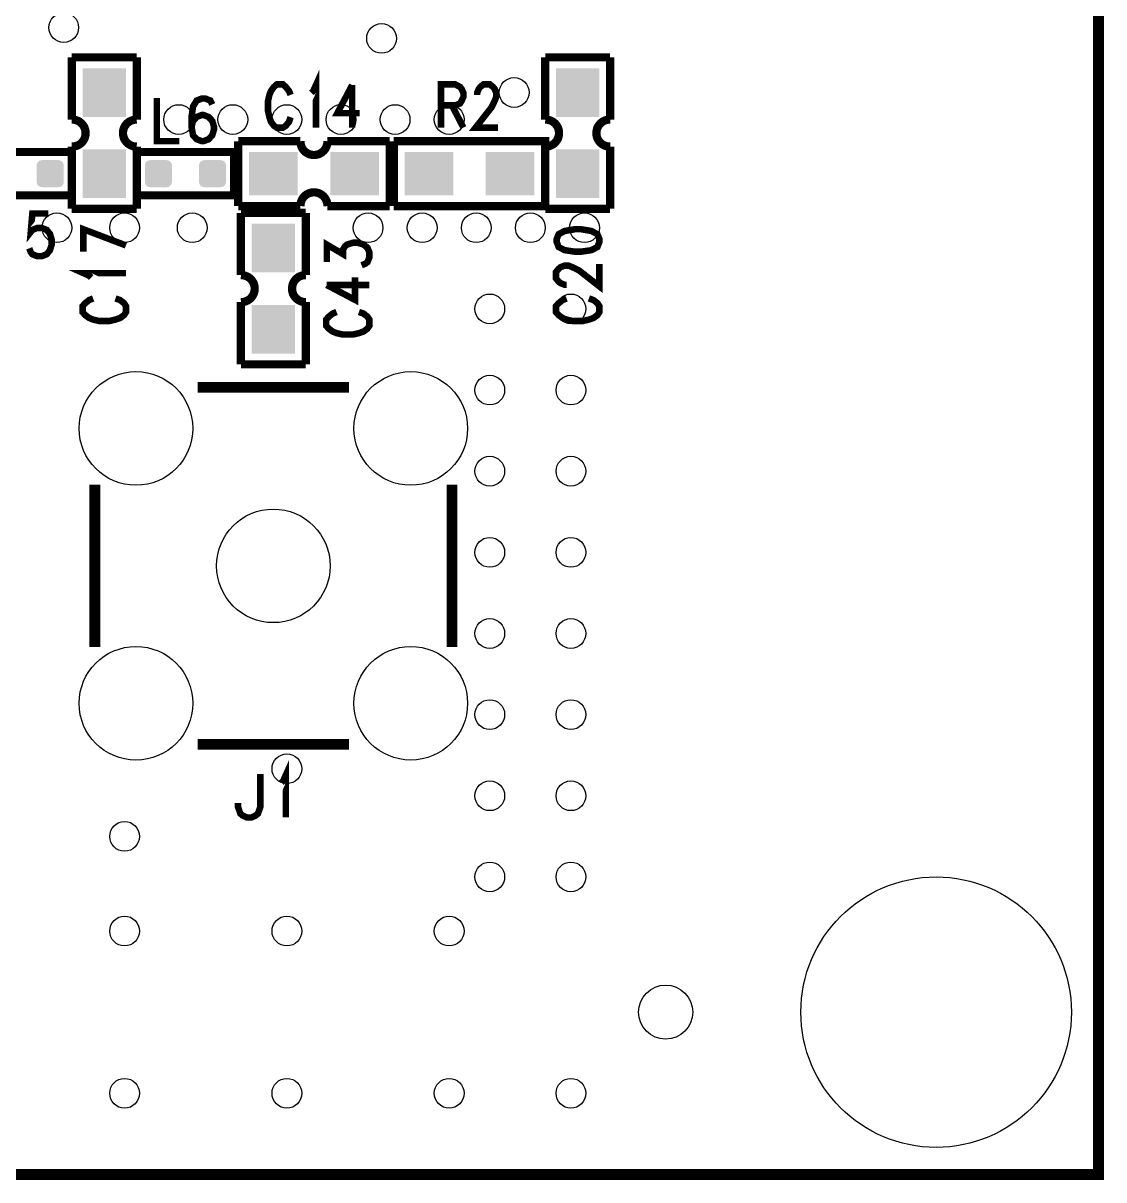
# Model space of a CAD drawing. Extents: x -2.6 to 72.5, y -0.1 to 95.
# Drawn here: x 45.12 to 65.1, y -0.1 to 21.28 of the extents above; entities that cross this region are included whole.
import ezdxf

# ---------------------------------------------------------------- set-up
doc = ezdxf.new("R2010")
doc.units = 0
doc.layers.get('0').update_dxf_attribs({"linetype": 'CONTINUOUS'})
doc.layers.add('02_ASSY1_GBR', color=6, linetype='CONTINUOUS')

# ---------------------------------------------------------------- blocks, each defined once
blk = doc.blocks.new('ROUND_139')
blk.add_circle((0, 0), 0.275)
blk = doc.blocks.new('ROUND_140')
blk.add_circle((0, 0), 2.5)
blk = doc.blocks.new('ROUND_144')
blk.add_circle((0, 0), 1.05)
blk = doc.blocks.new('RECTANGLE_145')
blk.add_solid([(0.45, 0.4), (0.45, -0.4), (-0.45, 0.4), (-0.45, -0.4)])
blk = doc.blocks.new('RECTANGLE_150')
blk.add_solid([(0.4, 0.45), (0.4, -0.45), (-0.4, 0.45), (-0.4, -0.45)])
blk = doc.blocks.new('ROUND_169')
blk.add_circle((0, 0), 0.5)

msp = doc.modelspace()

# ---------------------------------------------------------------- linework, layer by layer
at = {"layer": '02_ASSY1_GBR'}
for points, const_width in [([(0, 0), (65, 0), (65, 77), (0, 77), (0, 0)], 0.2), ([(47.225, 20.65), (46.025, 20.65)], 0.1524), ([(46.025, 19.5), (46.025, 20.65)], 0.1524), ([(47.225, 19.5), (47.225, 20.65)], 0.1524), ([(55.975, 20.65), (54.775, 20.65)], 0.1524), ([(54.775, 19.5), (54.775, 20.65)], 0.1524), ([(55.975, 19.5), (55.975, 20.65)], 0.1524), ([(50.454, 19.992), (50.488, 20.029), (50.537, 20.138), (50.537, 19.35)], 0.12), ([(50.068, 19.956), (50.039, 20.029), (49.981, 20.102), (49.927, 20.15), (49.814, 20.15), (49.76, 20.102), (49.706, 20.029), (49.677, 19.956), (49.652, 19.847), (49.652, 19.653), (49.677, 19.544), (49.706, 19.459), (49.76, 19.386), (49.814, 19.35), (49.927, 19.35), (49.981, 19.386), (50.039, 19.459), (50.068, 19.544)], 0.12), ([(51.207, 20.138), (50.932, 19.617), (51.348, 19.617)], 0.12), ([(51.207, 20.138), (51.207, 19.35)], 0.12), ([(52.847, 19.35), (52.847, 20.15), (53.113, 20.15), (53.201, 20.102), (53.23, 20.065), (53.263, 19.992), (53.263, 19.92), (53.23, 19.847), (53.201, 19.798), (53.113, 19.762), (52.847, 19.762)], 0.12), ([(53.516, 19.956), (53.516, 19.992), (53.545, 20.065), (53.574, 20.102), (53.633, 20.15), (53.753, 20.15), (53.811, 20.102), (53.841, 20.065), (53.87, 19.992), (53.87, 19.92), (53.841, 19.847), (53.782, 19.726), (53.487, 19.35), (53.903, 19.35)], 0.12), ([(47.597, 19.9), (47.597, 19.1), (48.013, 19.1)], 0.12), ([(48.62, 19.779), (48.586, 19.852), (48.491, 19.888), (48.428, 19.888), (48.333, 19.852), (48.266, 19.742), (48.237, 19.548), (48.237, 19.367), (48.266, 19.209), (48.333, 19.136), (48.428, 19.1), (48.457, 19.1), (48.553, 19.136), (48.62, 19.209), (48.653, 19.318), (48.653, 19.367), (48.62, 19.476), (48.553, 19.548), (48.457, 19.585), (48.428, 19.585), (48.333, 19.548), (48.266, 19.476), (48.237, 19.367)], 0.12), ([(53.051, 19.762), (53.263, 19.35)], 0.12), ([(46.025, 19.5), (46.05, 19.499), (46.074, 19.496), (46.099, 19.49), (46.122, 19.482), (46.145, 19.472), (46.166, 19.46), (46.186, 19.445), (46.205, 19.429), (46.222, 19.41), (46.237, 19.39), (46.25, 19.369), (46.261, 19.347), (46.269, 19.323), (46.275, 19.299), (46.279, 19.275), (46.28, 19.25), (46.279, 19.225), (46.275, 19.201), (46.269, 19.177), (46.261, 19.153), (46.25, 19.131), (46.237, 19.11), (46.222, 19.09), (46.205, 19.071), (46.186, 19.055), (46.166, 19.04), (46.145, 19.028), (46.122, 19.018), (46.099, 19.01), (46.074, 19.004), (46.05, 19.001), (46.025, 19)], 0.1524), ([(47.225, 19), (47.2, 19.001), (47.176, 19.004), (47.151, 19.01), (47.128, 19.018), (47.105, 19.028), (47.084, 19.04), (47.064, 19.055), (47.045, 19.071), (47.028, 19.09), (47.013, 19.11), (47, 19.131), (46.989, 19.153), (46.981, 19.177), (46.975, 19.201), (46.971, 19.225), (46.97, 19.25), (46.971, 19.275), (46.975, 19.299), (46.981, 19.323), (46.989, 19.347), (47, 19.369), (47.013, 19.39), (47.028, 19.41), (47.045, 19.429), (47.064, 19.445), (47.084, 19.46), (47.105, 19.472), (47.128, 19.482), (47.151, 19.49), (47.176, 19.496), (47.2, 19.499), (47.225, 19.5)], 0.1524), ([(54.775, 19.5), (54.8, 19.499), (54.824, 19.496), (54.849, 19.49), (54.872, 19.482), (54.895, 19.472), (54.916, 19.46), (54.936, 19.445), (54.955, 19.429), (54.972, 19.41), (54.987, 19.39), (55, 19.369), (55.011, 19.347), (55.019, 19.323), (55.025, 19.299), (55.029, 19.275), (55.03, 19.25), (55.029, 19.225), (55.025, 19.201), (55.019, 19.177), (55.011, 19.153), (55, 19.131), (54.987, 19.11), (54.972, 19.09), (54.955, 19.071), (54.936, 19.055), (54.916, 19.04), (54.895, 19.028), (54.872, 19.018), (54.849, 19.01), (54.824, 19.004), (54.8, 19.001), (54.775, 19)], 0.1524), ([(55.975, 19), (55.95, 19.001), (55.926, 19.004), (55.901, 19.01), (55.878, 19.018), (55.855, 19.028), (55.834, 19.04), (55.814, 19.055), (55.795, 19.071), (55.778, 19.09), (55.763, 19.11), (55.75, 19.131), (55.739, 19.153), (55.731, 19.177), (55.725, 19.201), (55.721, 19.225), (55.72, 19.25), (55.721, 19.275), (55.725, 19.299), (55.731, 19.323), (55.739, 19.347), (55.75, 19.369), (55.763, 19.39), (55.778, 19.41), (55.795, 19.429), (55.814, 19.445), (55.834, 19.46), (55.855, 19.472), (55.878, 19.482), (55.901, 19.49), (55.926, 19.496), (55.95, 19.499), (55.975, 19.5)], 0.1524), ([(46.025, 17.85), (46.025, 19)], 0.1524), ([(47.225, 17.85), (47.225, 19)], 0.1524), ([(50.25, 19.1), (49.1, 19.1)], 0.1524), ([(49.1, 19.1), (49.1, 17.9)], 0.1524), ([(50.75, 19.1), (50.749, 19.075), (50.746, 19.051), (50.74, 19.026), (50.732, 19.003), (50.722, 18.98), (50.71, 18.959), (50.695, 18.939), (50.679, 18.92), (50.66, 18.903), (50.64, 18.888), (50.619, 18.875), (50.597, 18.864), (50.573, 18.856), (50.549, 18.85), (50.525, 18.846), (50.5, 18.845), (50.475, 18.846), (50.451, 18.85), (50.427, 18.856), (50.403, 18.864), (50.381, 18.875), (50.36, 18.888), (50.34, 18.903), (50.321, 18.92), (50.305, 18.939), (50.29, 18.959), (50.278, 18.98), (50.268, 19.003), (50.26, 19.026), (50.254, 19.051), (50.251, 19.075), (50.25, 19.1)], 0.1524), ([(51.9, 19.1), (50.75, 19.1)], 0.1524), ([(51.9, 19.1), (51.9, 17.9)], 0.1524), ([(51.975, 19.1), (54.775, 19.1), (54.775, 17.9), (51.975, 17.9)], 0.1524), ([(51.975, 17.9), (51.975, 19.1)], 0.1524), ([(54.775, 17.85), (54.775, 19)], 0.1524), ([(55.975, 17.85), (55.975, 19)], 0.1524), ([(46.025, 18.1), (44.225, 18.1), (44.225, 18.9)], 0.1524), ([(44.225, 18.9), (46.025, 18.9)], 0.1524), ([(46.025, 18.9), (46.025, 18.1)], 0.1524), ([(49.025, 18.1), (47.225, 18.1), (47.225, 18.9)], 0.1524), ([(47.225, 18.9), (49.025, 18.9)], 0.1524), ([(49.025, 18.9), (49.025, 18.1)], 0.1524), ([(50.25, 17.9), (50.251, 17.925), (50.254, 17.949), (50.26, 17.974), (50.268, 17.997), (50.278, 18.02), (50.29, 18.041), (50.305, 18.061), (50.321, 18.08), (50.34, 18.097), (50.36, 18.112), (50.381, 18.125), (50.403, 18.136), (50.427, 18.144), (50.451, 18.15), (50.475, 18.154), (50.5, 18.155), (50.525, 18.154), (50.549, 18.15), (50.573, 18.144), (50.597, 18.136), (50.619, 18.125), (50.64, 18.112), (50.66, 18.097), (50.679, 18.08), (50.695, 18.061), (50.71, 18.041), (50.722, 18.02), (50.732, 17.997), (50.74, 17.974), (50.746, 17.949), (50.749, 17.925), (50.75, 17.9)], 0.1524), ([(50.25, 17.9), (49.1, 17.9)], 0.1524), ([(51.9, 17.9), (50.75, 17.9)], 0.1524), ([(45.591, 17.763), (45.295, 17.763), (45.266, 17.423), (45.295, 17.46), (45.383, 17.496), (45.47, 17.496), (45.561, 17.46), (45.62, 17.387), (45.653, 17.278), (45.653, 17.193), (45.62, 17.084), (45.561, 17.011), (45.47, 16.975), (45.383, 16.975), (45.295, 17.011), (45.266, 17.048), (45.237, 17.12)], 0.12), ([(47.225, 17.85), (46.025, 17.85)], 0.1524), ([(50.35, 17.775), (49.15, 17.775)], 0.1524), ([(49.15, 16.625), (49.15, 17.775)], 0.1524), ([(50.35, 16.625), (50.35, 17.775)], 0.1524), ([(55.975, 17.85), (54.775, 17.85)], 0.1524), ([(46.237, 17.057), (46.237, 17.473), (47.025, 17.173)], 0.12), ([(54.987, 17.236), (55.023, 17.144), (55.133, 17.086), (55.327, 17.057), (55.436, 17.057), (55.63, 17.086), (55.739, 17.144), (55.775, 17.236), (55.775, 17.294), (55.739, 17.381), (55.63, 17.44), (55.436, 17.473), (55.327, 17.473), (55.133, 17.44), (55.023, 17.381), (54.987, 17.294), (54.987, 17.236)], 0.12), ([(50.737, 16.865), (50.737, 17.19), (51.04, 17.011), (51.04, 17.102), (51.077, 17.161), (51.113, 17.19), (51.222, 17.223), (51.307, 17.223), (51.416, 17.19), (51.489, 17.131), (51.525, 17.044), (51.525, 16.953), (51.489, 16.865), (51.452, 16.836), (51.38, 16.807)], 0.12), ([(55.169, 16.446), (55.133, 16.446), (55.06, 16.475), (55.023, 16.504), (54.975, 16.563), (54.975, 16.683), (55.023, 16.741), (55.06, 16.771), (55.133, 16.8), (55.205, 16.8), (55.278, 16.771), (55.399, 16.712), (55.775, 16.417), (55.775, 16.833)], 0.12), ([(46.383, 16.579), (46.346, 16.613), (46.237, 16.662), (47.025, 16.662)], 0.12), ([(49.15, 16.625), (49.175, 16.624), (49.199, 16.621), (49.224, 16.615), (49.247, 16.607), (49.27, 16.597), (49.291, 16.585), (49.311, 16.57), (49.33, 16.554), (49.347, 16.535), (49.362, 16.515), (49.375, 16.494), (49.386, 16.472), (49.394, 16.448), (49.4, 16.424), (49.404, 16.4), (49.405, 16.375), (49.404, 16.35), (49.4, 16.326), (49.394, 16.302), (49.386, 16.278), (49.375, 16.256), (49.362, 16.235), (49.347, 16.215), (49.33, 16.196), (49.311, 16.18), (49.291, 16.165), (49.27, 16.153), (49.247, 16.143), (49.224, 16.135), (49.199, 16.129), (49.175, 16.126), (49.15, 16.125)], 0.1524), ([(50.35, 16.125), (50.325, 16.126), (50.301, 16.129), (50.276, 16.135), (50.253, 16.143), (50.23, 16.153), (50.209, 16.165), (50.189, 16.18), (50.17, 16.196), (50.153, 16.215), (50.138, 16.235), (50.125, 16.256), (50.114, 16.278), (50.106, 16.302), (50.1, 16.326), (50.096, 16.35), (50.095, 16.375), (50.096, 16.4), (50.1, 16.424), (50.106, 16.448), (50.114, 16.472), (50.125, 16.494), (50.138, 16.515), (50.153, 16.535), (50.17, 16.554), (50.189, 16.57), (50.209, 16.585), (50.23, 16.597), (50.253, 16.607), (50.276, 16.615), (50.301, 16.621), (50.325, 16.624), (50.35, 16.625)], 0.1524), ([(50.737, 16.442), (51.258, 16.167), (51.258, 16.583)], 0.12), ([(50.737, 16.442), (51.525, 16.442)], 0.12), ([(46.419, 16.193), (46.346, 16.164), (46.273, 16.106), (46.225, 16.052), (46.225, 15.939), (46.273, 15.885), (46.346, 15.831), (46.419, 15.802), (46.528, 15.777), (46.722, 15.777), (46.831, 15.802), (46.916, 15.831), (46.989, 15.885), (47.025, 15.939), (47.025, 16.052), (46.989, 16.106), (46.916, 16.164), (46.831, 16.193)], 0.12), ([(55.169, 16.193), (55.096, 16.164), (55.023, 16.106), (54.975, 16.052), (54.975, 15.939), (55.023, 15.885), (55.096, 15.831), (55.169, 15.802), (55.278, 15.777), (55.472, 15.777), (55.581, 15.802), (55.666, 15.831), (55.739, 15.885), (55.775, 15.939), (55.775, 16.052), (55.739, 16.106), (55.666, 16.164), (55.581, 16.193)], 0.12), ([(49.15, 14.975), (49.15, 16.125)], 0.1524), ([(50.35, 14.975), (50.35, 16.125)], 0.1524), ([(50.919, 15.943), (50.846, 15.914), (50.773, 15.856), (50.725, 15.802), (50.725, 15.689), (50.773, 15.635), (50.846, 15.581), (50.919, 15.552), (51.028, 15.527), (51.222, 15.527), (51.331, 15.552), (51.416, 15.581), (51.489, 15.635), (51.525, 15.689), (51.525, 15.802), (51.489, 15.856), (51.416, 15.914), (51.331, 15.943)], 0.12), ([(50.35, 14.975), (49.15, 14.975)], 0.1524), ([(48.35, 14.55), (51.15, 14.55)], 0.2), ([(46.45, 9.75), (46.45, 12.75)], 0.2), ([(53.05, 12.75), (53.05, 9.75)], 0.2), ([(51.15, 7.95), (48.35, 7.95)], 0.2), ([(49.899, 7.242), (49.933, 7.279), (49.982, 7.388), (49.982, 6.6)], 0.12), ([(49.509, 7.4), (49.509, 6.794), (49.467, 6.673), (49.426, 6.636), (49.347, 6.6), (49.259, 6.6), (49.18, 6.636), (49.139, 6.673), (49.097, 6.794), (49.097, 6.867)], 0.12)]:
    msp.add_lwpolyline(points, dxfattribs=dict(at, const_width=const_width))
for points in [[(45.375, 18.650006), (45.377, 18.669988), (45.875, 18.650006), (45.873, 18.669988)], [(45.375, 18.649996), (45.375, 18.650006), (45.875, 18.649996), (45.875, 18.650006)], [(45.375, 18.349994), (45.375, 18.649996), (45.875, 18.349994), (45.875, 18.649996)], [(45.377, 18.669988), (45.377006, 18.670012), (45.873, 18.669988), (45.872996, 18.670012)], [(45.377006, 18.670012), (45.382996, 18.687988), (45.872996, 18.670012), (45.867004, 18.687988)], [(45.382996, 18.687988), (45.383004, 18.688008), (45.867004, 18.687988), (45.866994, 18.688008)], [(45.383004, 18.688008), (45.391994, 18.70599), (45.866994, 18.688008), (45.858004, 18.70599)], [(45.391994, 18.70599), (45.392008, 18.706008), (45.858004, 18.70599), (45.857994, 18.706008)], [(45.392008, 18.706008), (45.403994, 18.720986), (45.857994, 18.706008), (45.84601, 18.720986)], [(45.403994, 18.720986), (45.404014, 18.72101), (45.84601, 18.720986), (45.845982, 18.72101)], [(45.404014, 18.72101), (45.418992, 18.732994), (45.845982, 18.72101), (45.831006, 18.732994)], [(45.418992, 18.732994), (45.419016, 18.733006), (45.831006, 18.732994), (45.83099, 18.733006)], [(45.419016, 18.733006), (45.436996, 18.741996), (45.83099, 18.733006), (45.813008, 18.741996)], [(45.436996, 18.741996), (45.437012, 18.742004), (45.813008, 18.741996), (45.812984, 18.742004)], [(45.437012, 18.742004), (45.454988, 18.747996), (45.812984, 18.742004), (45.795002, 18.747996)], [(45.454988, 18.747996), (45.455026, 18.748), (45.795002, 18.747996), (45.794988, 18.748)], [(45.455026, 18.748), (45.475004, 18.75), (45.794988, 18.748), (45.775006, 18.75)], [(47.375, 18.650006), (47.377, 18.669988), (47.875, 18.650006), (47.873, 18.669988)], [(47.375, 18.649996), (47.375, 18.650006), (47.875, 18.649996), (47.875, 18.650006)], [(47.375, 18.349994), (47.375, 18.649996), (47.875, 18.349994), (47.875, 18.649996)], [(47.377, 18.669988), (47.377006, 18.670012), (47.873, 18.669988), (47.872996, 18.670012)], [(47.377006, 18.670012), (47.382996, 18.687988), (47.872996, 18.670012), (47.867004, 18.687988)], [(47.382996, 18.687988), (47.383004, 18.688008), (47.867004, 18.687988), (47.866994, 18.688008)], [(47.383004, 18.688008), (47.391994, 18.70599), (47.866994, 18.688008), (47.858004, 18.70599)], [(47.391994, 18.70599), (47.392008, 18.706008), (47.858004, 18.70599), (47.857994, 18.706008)], [(47.392008, 18.706008), (47.403994, 18.720986), (47.857994, 18.706008), (47.84601, 18.720986)], [(47.403994, 18.720986), (47.404014, 18.72101), (47.84601, 18.720986), (47.845982, 18.72101)], [(47.404014, 18.72101), (47.418992, 18.732994), (47.845982, 18.72101), (47.831006, 18.732994)], [(47.418992, 18.732994), (47.419016, 18.733006), (47.831006, 18.732994), (47.83099, 18.733006)], [(47.419016, 18.733006), (47.436996, 18.741996), (47.83099, 18.733006), (47.813008, 18.741996)], [(47.436996, 18.741996), (47.437012, 18.742004), (47.813008, 18.741996), (47.812984, 18.742004)], [(47.437012, 18.742004), (47.454988, 18.747996), (47.812984, 18.742004), (47.795002, 18.747996)], [(47.454988, 18.747996), (47.455026, 18.748), (47.795002, 18.747996), (47.794988, 18.748)], [(47.455026, 18.748), (47.475004, 18.75), (47.794988, 18.748), (47.775006, 18.75)], [(48.375, 18.650006), (48.377, 18.669988), (48.875, 18.650006), (48.873, 18.669988)], [(48.375, 18.649996), (48.375, 18.650006), (48.875, 18.649996), (48.875, 18.650006)], [(48.375, 18.349994), (48.375, 18.649996), (48.875, 18.349994), (48.875, 18.649996)], [(48.377, 18.669988), (48.377006, 18.670012), (48.873, 18.669988), (48.872996, 18.670012)], [(48.377006, 18.670012), (48.382996, 18.687988), (48.872996, 18.670012), (48.867004, 18.687988)], [(48.382996, 18.687988), (48.383004, 18.688008), (48.867004, 18.687988), (48.866994, 18.688008)], [(48.383004, 18.688008), (48.391994, 18.70599), (48.866994, 18.688008), (48.858004, 18.70599)], [(48.391994, 18.70599), (48.392008, 18.706008), (48.858004, 18.70599), (48.857994, 18.706008)], [(48.392008, 18.706008), (48.403994, 18.720986), (48.857994, 18.706008), (48.84601, 18.720986)], [(48.403994, 18.720986), (48.404014, 18.72101), (48.84601, 18.720986), (48.845982, 18.72101)], [(48.404014, 18.72101), (48.418992, 18.732994), (48.845982, 18.72101), (48.831006, 18.732994)], [(48.418992, 18.732994), (48.419016, 18.733006), (48.831006, 18.732994), (48.83099, 18.733006)], [(48.419016, 18.733006), (48.436996, 18.741996), (48.83099, 18.733006), (48.813008, 18.741996)], [(48.436996, 18.741996), (48.437012, 18.742004), (48.813008, 18.741996), (48.812984, 18.742004)], [(48.437012, 18.742004), (48.454988, 18.747996), (48.812984, 18.742004), (48.795002, 18.747996)], [(48.454988, 18.747996), (48.455026, 18.748), (48.795002, 18.747996), (48.794988, 18.748)], [(48.455026, 18.748), (48.475004, 18.75), (48.794988, 18.748), (48.775006, 18.75)], [(45.375, 18.349992), (45.375, 18.349994), (45.874998, 18.349992), (45.875, 18.349994)], [(45.376998, 18.330016), (45.375, 18.349992), (45.872996, 18.330016), (45.874998, 18.349992)], [(45.37701, 18.329984), (45.376998, 18.330016), (45.872994, 18.329984), (45.872996, 18.330016)], [(45.382996, 18.312012), (45.37701, 18.329984), (45.867002, 18.312012), (45.872994, 18.329984)], [(45.383006, 18.311992), (45.382996, 18.312012), (45.866996, 18.311992), (45.867002, 18.312012)], [(45.391992, 18.294014), (45.383006, 18.311992), (45.858004, 18.294014), (45.866996, 18.311992)], [(45.392014, 18.293988), (45.391992, 18.294014), (45.857992, 18.293988), (45.858004, 18.294014)], [(45.40399, 18.279014), (45.392014, 18.293988), (45.846004, 18.279014), (45.857992, 18.293988)], [(45.40402, 18.27899), (45.40399, 18.279014), (45.845986, 18.27899), (45.846004, 18.279014)], [(45.418988, 18.267008), (45.40402, 18.27899), (45.831006, 18.267008), (45.845986, 18.27899)], [(45.41902, 18.266992), (45.418988, 18.267008), (45.830986, 18.266992), (45.831006, 18.267008)], [(45.436992, 18.258004), (45.41902, 18.266992), (45.813004, 18.258004), (45.830986, 18.266992)], [(45.437016, 18.257996), (45.436992, 18.258004), (45.812988, 18.257996), (45.813004, 18.258004)], [(45.454984, 18.252006), (45.437016, 18.257996), (45.795008, 18.252006), (45.812988, 18.257996)], [(45.455064, 18.251998), (45.454984, 18.252006), (45.794984, 18.251998), (45.795008, 18.252006)], [(45.474994, 18.25), (45.455064, 18.251998), (45.774996, 18.25), (45.794984, 18.251998)], [(47.375, 18.349992), (47.375, 18.349994), (47.874998, 18.349992), (47.875, 18.349994)], [(47.376998, 18.330016), (47.375, 18.349992), (47.872996, 18.330016), (47.874998, 18.349992)], [(47.37701, 18.329984), (47.376998, 18.330016), (47.872994, 18.329984), (47.872996, 18.330016)], [(47.382996, 18.312012), (47.37701, 18.329984), (47.867002, 18.312012), (47.872994, 18.329984)], [(47.383006, 18.311992), (47.382996, 18.312012), (47.866996, 18.311992), (47.867002, 18.312012)], [(47.391992, 18.294014), (47.383006, 18.311992), (47.858004, 18.294014), (47.866996, 18.311992)], [(47.392014, 18.293988), (47.391992, 18.294014), (47.857992, 18.293988), (47.858004, 18.294014)], [(47.40399, 18.279014), (47.392014, 18.293988), (47.846004, 18.279014), (47.857992, 18.293988)], [(47.40402, 18.27899), (47.40399, 18.279014), (47.845986, 18.27899), (47.846004, 18.279014)], [(47.418988, 18.267008), (47.40402, 18.27899), (47.831006, 18.267008), (47.845986, 18.27899)], [(47.41902, 18.266992), (47.418988, 18.267008), (47.830986, 18.266992), (47.831006, 18.267008)], [(47.436992, 18.258004), (47.41902, 18.266992), (47.813004, 18.258004), (47.830986, 18.266992)], [(47.437016, 18.257996), (47.436992, 18.258004), (47.812988, 18.257996), (47.813004, 18.258004)], [(47.454984, 18.252006), (47.437016, 18.257996), (47.795008, 18.252006), (47.812988, 18.257996)], [(47.455064, 18.251998), (47.454984, 18.252006), (47.794984, 18.251998), (47.795008, 18.252006)], [(47.474994, 18.25), (47.455064, 18.251998), (47.774996, 18.25), (47.794984, 18.251998)], [(48.375, 18.349992), (48.375, 18.349994), (48.874998, 18.349992), (48.875, 18.349994)], [(48.376998, 18.330016), (48.375, 18.349992), (48.872996, 18.330016), (48.874998, 18.349992)], [(48.37701, 18.329984), (48.376998, 18.330016), (48.872994, 18.329984), (48.872996, 18.330016)], [(48.382996, 18.312012), (48.37701, 18.329984), (48.867002, 18.312012), (48.872994, 18.329984)], [(48.383006, 18.311992), (48.382996, 18.312012), (48.866996, 18.311992), (48.867002, 18.312012)], [(48.391992, 18.294014), (48.383006, 18.311992), (48.858004, 18.294014), (48.866996, 18.311992)], [(48.392014, 18.293988), (48.391992, 18.294014), (48.857992, 18.293988), (48.858004, 18.294014)], [(48.40399, 18.279014), (48.392014, 18.293988), (48.846004, 18.279014), (48.857992, 18.293988)], [(48.40402, 18.27899), (48.40399, 18.279014), (48.845986, 18.27899), (48.846004, 18.279014)], [(48.418988, 18.267008), (48.40402, 18.27899), (48.831006, 18.267008), (48.845986, 18.27899)], [(48.41902, 18.266992), (48.418988, 18.267008), (48.830986, 18.266992), (48.831006, 18.267008)], [(48.436992, 18.258004), (48.41902, 18.266992), (48.813004, 18.258004), (48.830986, 18.266992)], [(48.437016, 18.257996), (48.436992, 18.258004), (48.812988, 18.257996), (48.813004, 18.258004)], [(48.454984, 18.252006), (48.437016, 18.257996), (48.795008, 18.252006), (48.812988, 18.257996)], [(48.455064, 18.251998), (48.454984, 18.252006), (48.794984, 18.251998), (48.795008, 18.252006)], [(48.474994, 18.25), (48.455064, 18.251998), (48.774996, 18.25), (48.794984, 18.251998)]]:
    msp.add_solid(points, dxfattribs=at)

# ---------------------------------------------------------------- block references
for name, p in [('ROUND_139', (45.875, 21.2)), ('ROUND_139', (51.75, 21)), ('RECTANGLE_150', (46.625, 20)), ('RECTANGLE_150', (55.375, 20)), ('ROUND_139', (54.2, 20)), ('ROUND_139', (48, 19.5)), ('ROUND_139', (49, 19.5)), ('ROUND_139', (50, 19.5)), ('ROUND_139', (51, 19.5)), ('ROUND_139', (52, 19.5)), ('ROUND_139', (53, 19.5)), ('RECTANGLE_150', (46.625, 18.5)), ('RECTANGLE_145', (49.75, 18.5)), ('RECTANGLE_145', (51.25, 18.5)), ('RECTANGLE_145', (52.625, 18.5)), ('RECTANGLE_145', (54.125, 18.5)), ('RECTANGLE_150', (55.375, 18.5)), ('ROUND_139', (45.75, 17.5)), ('ROUND_139', (47, 17.5)), ('ROUND_139', (48.25, 17.5)), ('ROUND_139', (51.5, 17.5)), ('ROUND_139', (52.5, 17.5)), ('ROUND_139', (53.5, 17.5)), ('ROUND_139', (54.5, 17.5)), ('ROUND_139', (55.5, 17.5)), ('RECTANGLE_150', (49.75, 17.125)), ('ROUND_139', (53.75, 16)), ('ROUND_139', (55.25, 16)), ('RECTANGLE_150', (49.75, 15.625)), ('ROUND_144', (47.21, 13.79)), ('ROUND_144', (52.29, 13.79)), ('ROUND_139', (53.75, 14.5)), ('ROUND_139', (55.25, 14.5)), ('ROUND_139', (53.75, 13)), ('ROUND_139', (55.25, 13)), ('ROUND_144', (49.75, 11.25)), ('ROUND_139', (53.75, 11.5)), ('ROUND_139', (55.25, 11.5)), ('ROUND_139', (53.75, 10)), ('ROUND_139', (55.25, 10)), ('ROUND_144', (47.21, 8.71)), ('ROUND_144', (52.29, 8.71)), ('ROUND_139', (53.75, 8.5)), ('ROUND_139', (55.25, 8.5)), ('ROUND_139', (50, 7.5)), ('ROUND_139', (53.75, 7)), ('ROUND_139', (55.25, 7)), ('ROUND_139', (47, 6.25)), ('ROUND_139', (53.75, 5.5)), ('ROUND_139', (55.25, 5.5)), ('ROUND_140', (62, 3)), ('ROUND_139', (47, 4.5)), ('ROUND_139', (50, 4.5)), ('ROUND_139', (53, 4.5)), ('ROUND_169', (57, 3)), ('ROUND_139', (47, 1.5)), ('ROUND_139', (50, 1.5)), ('ROUND_139', (53, 1.5)), ('ROUND_139', (55.25, 1.5))]:
    msp.add_blockref(name, p, dxfattribs=at)

doc.saveas('drawing.dxf')
